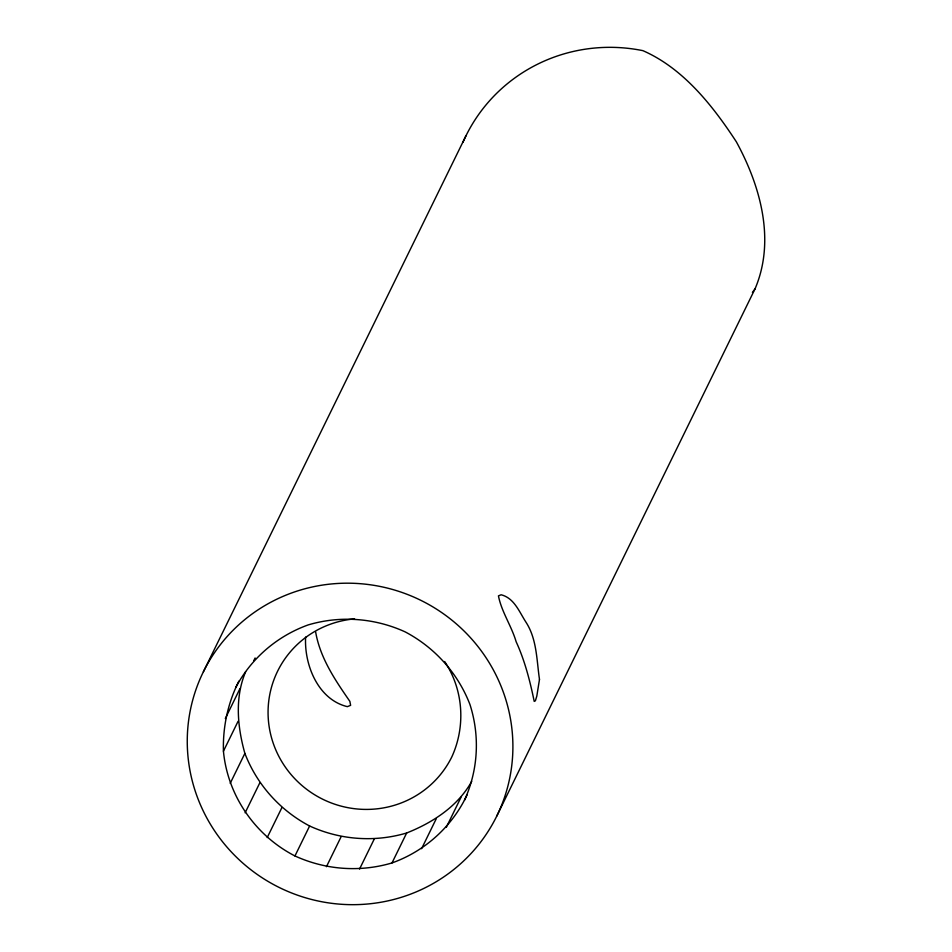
<?xml version="1.0" encoding="UTF-8"?>
<svg xmlns="http://www.w3.org/2000/svg" width="952" height="952" viewBox="0 0 952 952"><rect width="100%" height="100%" fill="white"/><g stroke="black" fill="none" stroke-linecap="round" stroke-linejoin="round"><path stroke-width="1.43" d="M467.039 795.003C452.057 826.633 424.961 851.171 391.998 862.94C359.844 872.484 325.417 869.878 294.953 855.955C255.303 835.618 227.599 795.67 223.434 751.199C222.744 726.816 227.897 702.921 238.869 681.132M471.728 781.342C457.793 806.403 432.743 822.611 406.671 832.988C374.517 842.532 340.102 839.926 309.626 826.003C279.995 810.354 256.933 784.674 244.878 753.389C237.429 726.876 234.644 697.673 245.64 671.731M305.616 637.09C304.104 664.698 318.016 699.613 347.349 706.646L350.622 705.337L349.872 701.374C335.128 680.073 320.074 657.927 315.624 631.854M496.754 816.102A163.47 160.079 26.1 0 0 337.948 583.457A163.47 160.079 26.1 0 0 215.521 832.226A163.47 160.079 26.1 0 0 496.754 816.102L755.007 288.932C775.725 240.451 760.481 186.045 736.348 141.812C712.715 105.66 683.346 68.342 642.897 50.658A163.47 160.079 26.1 0 0 462.886 142.419M464.481 800.216C478.225 770.097 480.046 736.015 469.955 704.516C457.9 673.231 434.826 647.55 405.207 631.902C374.731 617.979 340.304 615.373 308.162 624.917C277.044 636.138 251.149 658.379 235.668 687.641M203.395 671.755L465.909 135.898M225.303 718.558L239.975 688.593M253.839 660.569L255.112 657.963M223.434 751.199L238.107 721.235M230.205 783.341L244.878 753.389M245.128 812.806L259.813 782.841M267.214 837.57L281.899 807.605M294.953 855.955L309.626 826.003M326.441 866.701L341.113 836.748M359.535 869.093L374.207 839.128M391.998 862.94L406.671 832.988M421.593 848.684L436.266 818.732M446.31 827.3L460.994 797.336M752.413 292.395L755.007 288.932M444.655 661.533C463.469 689.676 465.837 726.233 451.855 756.828A97.08 95.057 26.1 0 1 285.695 767.621A97.08 95.057 26.1 0 1 354.608 618.895M539.486 679.431L536.809 696.114L535.393 700.791L534.215 701.41C530.062 681.192 524.802 660.545 516.139 641.743C511.533 625.999 501.49 611.731 498.443 595.881L501.121 594.774C514.175 598.011 519.245 611.791 525.825 621.965C536.94 638.887 536.63 660.01 539.486 679.431"/></g></svg>
